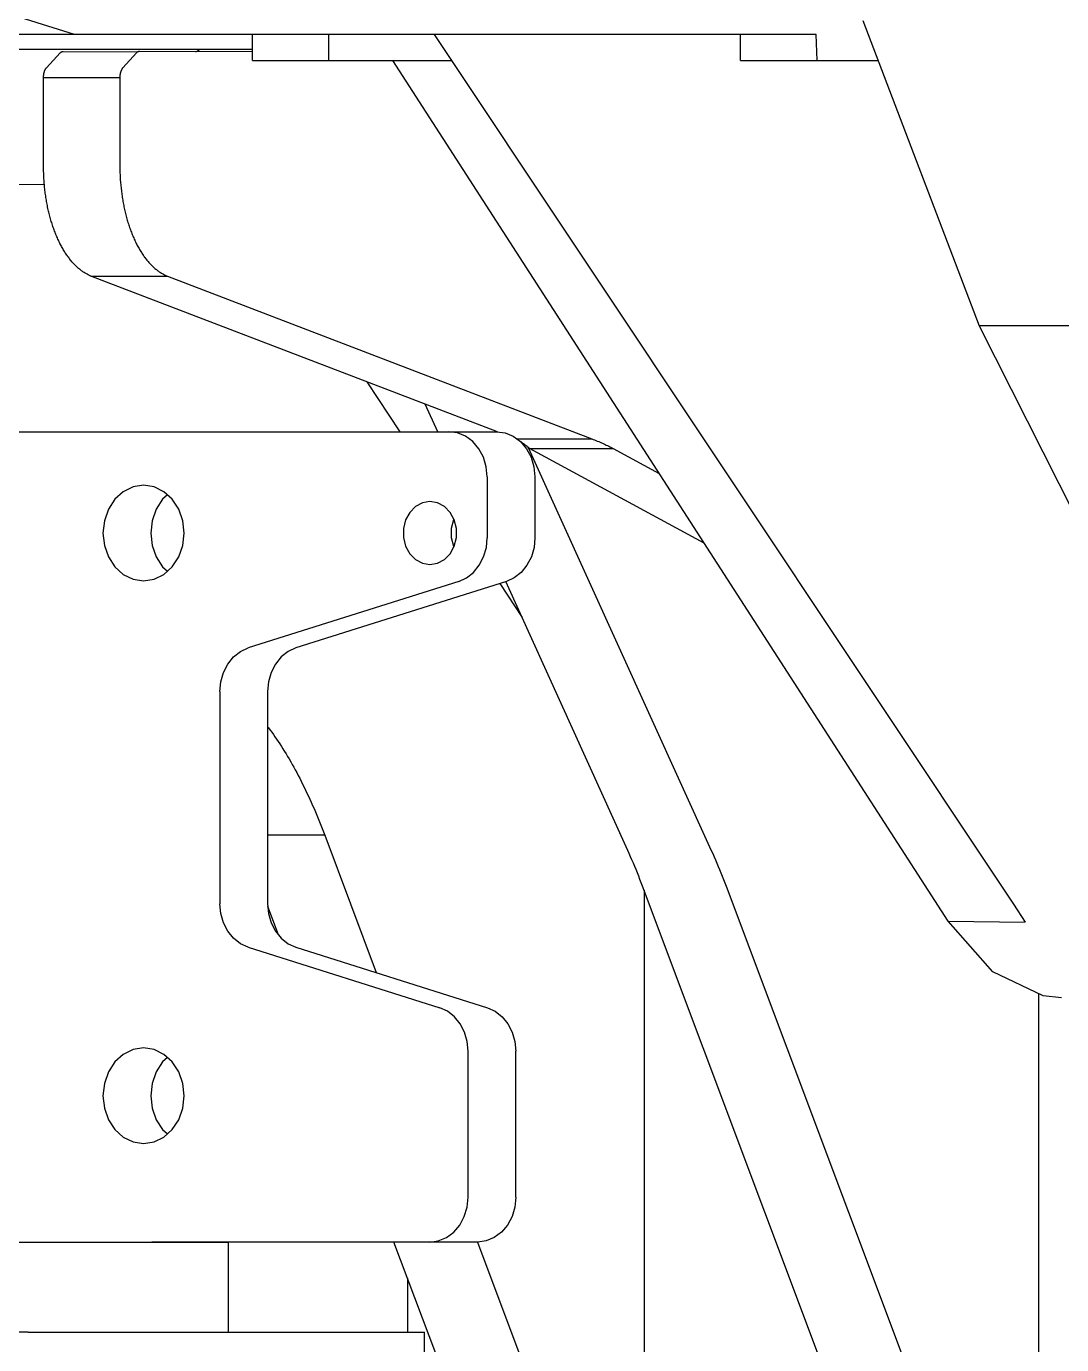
# Model space of a CAD drawing. Extents: x 1551 to 113148, y -1700 to 77018.
# Drawn here: x 14684.8 to 14776.8, y 22139.7 to 22256.8 of the extents above; entities that cross this region are included whole.
import ezdxf

# ---------------------------------------------------------------- set-up
doc = ezdxf.new("R2010")
doc.units = 0
doc.header["$LTSCALE"] = 500
doc.header["$MEASUREMENT"] = 0
doc.linetypes.add('CENTER', pattern=[3, 2.5, -0.25, 0, -0.25])
doc.layers.get('0').update_dxf_attribs({"linetype": 'CONTINUOUS'})

# ---------------------------------------------------------------- blocks, each defined once
blk = doc.blocks.new('platform_top')
at = {"linetype": 'Continuous'}
for p, q in [((-10681.76, 3721.61), (-10681.76, 3776.82)), ((-10646.72, 3712.42), (-10646.72, 3774.17)), ((-10654, 3712.06), (-10676.02, 3770.71)), ((-10668.6, 3770.71), (-10646.58, 3712.06)), ((-10631.91, 3743.68), (-10637.15, 3757.63)), ((-10629.75, 3757.68), (-10624.49, 3743.68)), ((-10627.2, 3757.68), (-10627.2, 3751.68)), ((-10592, 3751.68), (-10627.2, 3751.68)), ((-10625.69, 3746.87), (-10625.69, 3751.68)), ((-10609.8, 3751.68), (-10609.8, 3743.68)), ((-10592, 3751.68), (-10540.02, 3751.68)), ((-10631.93, 3743.68), (-10602.99, 3743.68)), ((-10540.02, 3743.68), (-10609.8, 3743.68)), ((-10635.32, 3739.68), (-10635.32, 3726.71)), ((-10631.08, 3739.68), (-10631.08, 3726.71)), ((-10615.78, 3717.47), (-10632.8, 3722.85)), ((-10611.54, 3717.47), (-10628.57, 3722.85)), ((-10677.69, 3719.66), (-10673.72, 3715.16)), ((-10618.34, 3707.53), (-10622.91, 3719.72)), ((-10614.24, 3716.37), (-10613.29, 3713.85)), ((-10679.53, 3713.64), (-10680.58, 3715.26)), ((-10673.72, 3715.16), (-10680.58, 3715.26)), ((-10673.72, 3715.16), (-10624.38, 3638.68)), ((-10628.06, 3636.38), (-10679.53, 3713.64)), ((-10613.27, 3694.75), (-10613.27, 3713.61)), ((-10609.03, 3694.75), (-10609.03, 3713.61)), ((-10636.43, 3673.06), (-10652.69, 3708.89)), ((-10645.27, 3708.89), (-10634.43, 3684.99)), ((-10618.34, 3707.53), (-10613.27, 3707.53)), ((-10634.5, 3684.97), (-10615.78, 3690.88)), ((-10630.26, 3684.97), (-10611.54, 3690.88)), ((-10633.89, 3685.16), (-10635.87, 3688.18)), ((-10676.5, 3662.26), (-10686.47, 3682.06)), ((-10652.05, 3681.57), (-10636.54, 3673.15)), ((-10637.02, 3675.68), (-10637.02, 3681.1)), ((-10632.78, 3675.68), (-10632.78, 3681.1)), ((-10643.96, 3673.15), (-10648.06, 3675.38)), ((-10636.54, 3673.15), (-10643.96, 3673.15)), ((-10604.36, 3657.84), (-10642.06, 3672.29)), ((-10635.39, 3672.29), (-10642.06, 3672.29)), ((-10633.68, 3671.68), (-10597.57, 3657.84)), ((-10579.35, 3671.68), (-10633.62, 3671.68)), ((-10628.38, 3671.68), (-10627.27, 3669.23)), ((-10622.07, 3667.23), (-10625, 3671.68)), ((-10731.62, 3662.26), (-10676.5, 3662.26)), ((-10666.16, 3635.13), (-10676.5, 3662.26)), ((-10597.57, 3657.84), (-10604.36, 3657.84)), ((-10579.95, 3649.76), (-10593.43, 3649.66)), ((-10600.14, 3640.19), (-10600.14, 3648.05)), ((-10593.36, 3648.05), (-10593.36, 3640.19)), ((-10593.36, 3640.19), (-10600.14, 3640.19)), ((-10655.29, 3638.68), (-10667.51, 3638.68)), ((-10662.08, 3638.68), (-10662, 3636.38)), ((-10655.29, 3638.68), (-10655.29, 3636.38)), ((-10611.93, 3638.68), (-10629.59, 3638.68)), ((-10618.71, 3638.68), (-10618.71, 3636.38)), ((-10611.93, 3638.68), (-10611.93, 3636.38)), ((-10601.61, 3638.01), (-10600.4, 3639.32)), ((-10593.62, 3639.32), (-10594.82, 3638.01)), ((-10611.93, 3637.92), (-10601.87, 3637.88)), ((-10503.43, 3637.68), (-10611.93, 3637.68)), ((-10606.89, 3637.9), (-10607.3, 3637.68)), ((-10595.09, 3637.88), (-10601.75, 3637.9)), ((-10662, 3636.38), (-10528.26, 3636.38))]:
    blk.add_line(p, q, dxfattribs=at)
for points in [[(-10635.32, 3739.68), (-10635.24, 3740.56), (-10634.98, 3741.41), (-10634.58, 3742.18), (-10634.05, 3742.8), (-10633.4, 3743.28), (-10632.67, 3743.58), (-10631.93, 3743.68)], [(-10627.69, 3743.68), (-10628.43, 3743.58), (-10629.16, 3743.28), (-10629.81, 3742.8), (-10630.34, 3742.18), (-10630.74, 3741.41), (-10631, 3740.56), (-10631.08, 3739.68)], [(-10598.64, 3730.68), (-10598.76, 3731.78), (-10599.12, 3732.8), (-10599.7, 3733.68), (-10600.44, 3734.36), (-10601.31, 3734.78), (-10602.25, 3734.93), (-10603.18, 3734.78), (-10604.05, 3734.36), (-10604.79, 3733.68), (-10605.37, 3732.8), (-10605.73, 3731.78), (-10605.85, 3730.68)], [(-10602.88, 3730.68), (-10603, 3731.78), (-10603.36, 3732.8), (-10603.94, 3733.68), (-10604.37, 3734.07)], [(-10605.85, 3730.68), (-10605.73, 3729.58), (-10605.37, 3728.55), (-10604.79, 3727.67), (-10604.05, 3727), (-10603.18, 3726.57), (-10602.25, 3726.43), (-10601.31, 3726.57), (-10600.44, 3727), (-10599.7, 3727.67), (-10599.12, 3728.55), (-10598.76, 3729.58), (-10598.64, 3730.68)], [(-10604.37, 3727.28), (-10603.94, 3727.67), (-10603.36, 3728.55), (-10603, 3729.58), (-10602.88, 3730.68)], [(-10632.8, 3722.85), (-10633.49, 3723.16), (-10634.11, 3723.65), (-10634.62, 3724.28), (-10635, 3725.02), (-10635.24, 3725.85), (-10635.32, 3726.71)], [(-10631.08, 3726.71), (-10631, 3725.85), (-10630.76, 3725.02), (-10630.38, 3724.28), (-10629.87, 3723.65), (-10629.25, 3723.16), (-10628.57, 3722.85)], [(-10683.81, 3721.97), (-10682.17, 3721.81), (-10677.69, 3719.66)], [(-10613.27, 3713.61), (-10613.35, 3714.47), (-10613.59, 3715.3), (-10613.97, 3716.04), (-10614.48, 3716.67), (-10615.1, 3717.16), (-10615.78, 3717.47)], [(-10611.54, 3717.47), (-10610.86, 3717.16), (-10610.24, 3716.67), (-10609.73, 3716.04), (-10609.35, 3715.3), (-10609.11, 3714.47), (-10609.03, 3713.61)], [(-10652.69, 3708.89), (-10652.82, 3709.16), (-10652.94, 3709.44), (-10653.06, 3709.72), (-10653.18, 3710), (-10653.3, 3710.29), (-10653.42, 3710.58), (-10653.54, 3710.87), (-10653.65, 3711.16), (-10653.77, 3711.46), (-10653.89, 3711.76), (-10654, 3712.06)], [(-10646.58, 3712.06), (-10646.47, 3711.76), (-10646.35, 3711.46), (-10646.24, 3711.16), (-10646.12, 3710.87), (-10646, 3710.58), (-10645.88, 3710.29), (-10645.76, 3710), (-10645.64, 3709.72), (-10645.52, 3709.44), (-10645.4, 3709.16), (-10645.27, 3708.89)], [(-10613.27, 3697.9), (-10613.35, 3697.99), (-10613.49, 3698.19), (-10613.64, 3698.38), (-10613.78, 3698.58), (-10613.92, 3698.78), (-10614.07, 3698.99), (-10614.21, 3699.2), (-10614.35, 3699.41), (-10614.49, 3699.63), (-10614.63, 3699.85), (-10614.77, 3700.07), (-10614.91, 3700.29), (-10615.04, 3700.52), (-10615.18, 3700.75), (-10615.32, 3700.99), (-10615.45, 3701.23), (-10615.59, 3701.47), (-10615.72, 3701.71), (-10615.85, 3701.96), (-10615.99, 3702.21), (-10616.12, 3702.46), (-10616.25, 3702.72), (-10616.38, 3702.98), (-10616.51, 3703.24), (-10616.64, 3703.51), (-10616.76, 3703.78), (-10616.89, 3704.05), (-10617.02, 3704.32), (-10617.14, 3704.6), (-10617.26, 3704.88), (-10617.39, 3705.16), (-10617.51, 3705.45), (-10617.63, 3705.74), (-10617.75, 3706.03), (-10617.87, 3706.32), (-10617.99, 3706.62), (-10618.1, 3706.92), (-10618.22, 3707.22), (-10618.34, 3707.53)], [(-10615.78, 3690.88), (-10615.1, 3691.19), (-10614.48, 3691.68), (-10613.97, 3692.31), (-10613.59, 3693.05), (-10613.35, 3693.89), (-10613.27, 3694.75)], [(-10609.03, 3694.75), (-10609.11, 3693.89), (-10609.35, 3693.05), (-10609.73, 3692.31), (-10610.24, 3691.68), (-10610.86, 3691.19), (-10611.54, 3690.88)], [(-10637.02, 3681.1), (-10636.94, 3681.96), (-10636.7, 3682.8), (-10636.31, 3683.54), (-10635.8, 3684.17), (-10635.18, 3684.66), (-10634.5, 3684.97)], [(-10630.26, 3684.97), (-10630.94, 3684.66), (-10631.56, 3684.17), (-10632.07, 3683.54), (-10632.46, 3682.8), (-10632.7, 3681.96), (-10632.78, 3681.1)], [(-10598.64, 3680.68), (-10598.76, 3681.78), (-10599.12, 3682.8), (-10599.7, 3683.68), (-10600.44, 3684.36), (-10601.31, 3684.78), (-10602.25, 3684.93), (-10603.18, 3684.78), (-10604.05, 3684.36), (-10604.79, 3683.68), (-10605.37, 3682.8), (-10605.73, 3681.78), (-10605.85, 3680.68)], [(-10627.69, 3683.48), (-10628.36, 3683.36), (-10628.97, 3683.03), (-10629.48, 3682.51), (-10629.85, 3681.84), (-10630.04, 3681.07), (-10630.04, 3680.28), (-10629.85, 3679.51), (-10629.48, 3678.84), (-10628.97, 3678.32), (-10628.36, 3677.99), (-10627.69, 3677.88)], [(-10627.69, 3677.88), (-10627.02, 3677.99), (-10626.4, 3678.32), (-10625.89, 3678.84), (-10625.53, 3679.51), (-10625.34, 3680.28), (-10625.34, 3681.07), (-10625.53, 3681.84), (-10625.89, 3682.51), (-10626.4, 3683.03), (-10627.02, 3683.36), (-10627.69, 3683.48)], [(-10602.88, 3680.68), (-10603, 3681.78), (-10603.36, 3682.8), (-10603.94, 3683.68), (-10604.37, 3684.07)], [(-10629.81, 3679.44), (-10629.77, 3679.51), (-10629.58, 3680.28), (-10629.58, 3681.07), (-10629.77, 3681.84), (-10629.81, 3681.91)], [(-10605.85, 3680.68), (-10605.73, 3679.58), (-10605.37, 3678.55), (-10604.79, 3677.67), (-10604.05, 3677), (-10603.18, 3676.57), (-10602.25, 3676.43), (-10601.31, 3676.57), (-10600.44, 3677), (-10599.7, 3677.67), (-10599.12, 3678.55), (-10598.76, 3679.58), (-10598.64, 3680.68)], [(-10604.37, 3677.28), (-10603.94, 3677.67), (-10603.36, 3678.55), (-10603, 3679.58), (-10602.88, 3680.68)], [(-10633.62, 3671.68), (-10634.37, 3671.77), (-10635.09, 3672.07), (-10635.74, 3672.55), (-10636.27, 3673.18), (-10636.68, 3673.94), (-10636.93, 3674.8), (-10637.02, 3675.68)], [(-10632.78, 3675.68), (-10632.69, 3674.8), (-10632.44, 3673.94), (-10632.03, 3673.18), (-10631.5, 3672.55), (-10630.86, 3672.07), (-10630.13, 3671.77), (-10629.38, 3671.68)], [(-10642.06, 3672.29), (-10642.19, 3672.35), (-10642.31, 3672.4), (-10642.44, 3672.45), (-10642.56, 3672.5), (-10642.68, 3672.55), (-10642.8, 3672.6), (-10642.92, 3672.65), (-10643.03, 3672.7), (-10643.14, 3672.75), (-10643.25, 3672.8), (-10643.36, 3672.85), (-10643.46, 3672.9), (-10643.57, 3672.95), (-10643.67, 3673), (-10643.77, 3673.05), (-10643.86, 3673.1), (-10643.96, 3673.15)], [(-10636.54, 3673.15), (-10636.47, 3673.09), (-10636.39, 3673.03), (-10636.32, 3672.98), (-10636.24, 3672.92), (-10636.16, 3672.86), (-10636.08, 3672.81), (-10636, 3672.75), (-10635.92, 3672.69), (-10635.83, 3672.64), (-10635.79, 3672.61)], [(-10600.14, 3648.05), (-10600.14, 3648.17), (-10600.14, 3648.3), (-10600.14, 3648.43), (-10600.15, 3648.56), (-10600.15, 3648.69), (-10600.16, 3648.82), (-10600.16, 3648.95), (-10600.17, 3649.07), (-10600.18, 3649.2), (-10600.18, 3649.33), (-10600.19, 3649.46), (-10600.2, 3649.59), (-10600.21, 3649.71), (-10600.23, 3649.84), (-10600.24, 3649.97), (-10600.25, 3650.09), (-10600.27, 3650.22), (-10600.28, 3650.34), (-10600.3, 3650.47), (-10600.31, 3650.59), (-10600.33, 3650.72), (-10600.35, 3650.84), (-10600.37, 3650.97), (-10600.39, 3651.09), (-10600.41, 3651.21), (-10600.43, 3651.33), (-10600.46, 3651.45), (-10600.48, 3651.57), (-10600.5, 3651.69), (-10600.53, 3651.81), (-10600.56, 3651.93), (-10600.58, 3652.05), (-10600.61, 3652.17), (-10600.64, 3652.29), (-10600.67, 3652.4), (-10600.7, 3652.52), (-10600.73, 3652.63), (-10600.76, 3652.75), (-10600.79, 3652.86), (-10600.83, 3652.97), (-10600.86, 3653.08), (-10600.9, 3653.2), (-10600.93, 3653.31), (-10600.97, 3653.41), (-10601, 3653.52), (-10601.04, 3653.63), (-10601.08, 3653.74), (-10601.12, 3653.84), (-10601.16, 3653.95), (-10601.2, 3654.05), (-10601.24, 3654.15), (-10601.28, 3654.25), (-10601.33, 3654.35), (-10601.37, 3654.45), (-10601.41, 3654.55), (-10601.46, 3654.65), (-10601.5, 3654.75), (-10601.55, 3654.84), (-10601.6, 3654.93), (-10601.64, 3655.03), (-10601.69, 3655.12), (-10601.74, 3655.21), (-10601.79, 3655.3), (-10601.84, 3655.39), (-10601.89, 3655.47), (-10601.94, 3655.56), (-10601.99, 3655.64), (-10602.05, 3655.73), (-10602.1, 3655.81), (-10602.15, 3655.89), (-10602.21, 3655.97), (-10602.26, 3656.05), (-10602.31, 3656.12), (-10602.37, 3656.2), (-10602.43, 3656.27), (-10602.48, 3656.34), (-10602.54, 3656.42), (-10602.6, 3656.49), (-10602.65, 3656.55), (-10602.71, 3656.62), (-10602.77, 3656.69), (-10602.83, 3656.75), (-10602.89, 3656.81), (-10602.95, 3656.87), (-10603.01, 3656.93), (-10603.07, 3656.99), (-10603.13, 3657.05), (-10603.19, 3657.1), (-10603.26, 3657.16), (-10603.32, 3657.21), (-10603.38, 3657.26), (-10603.44, 3657.31), (-10603.51, 3657.36), (-10603.57, 3657.4), (-10603.64, 3657.45), (-10603.7, 3657.49), (-10603.76, 3657.53), (-10603.83, 3657.57), (-10603.89, 3657.61), (-10603.96, 3657.65), (-10604.03, 3657.68), (-10604.09, 3657.72), (-10604.16, 3657.75), (-10604.22, 3657.78), (-10604.29, 3657.81), (-10604.36, 3657.84)], [(-10597.57, 3657.84), (-10597.51, 3657.81), (-10597.44, 3657.78), (-10597.37, 3657.75), (-10597.31, 3657.72), (-10597.24, 3657.68), (-10597.18, 3657.65), (-10597.11, 3657.61), (-10597.05, 3657.57), (-10596.98, 3657.53), (-10596.92, 3657.49), (-10596.85, 3657.45), (-10596.79, 3657.41), (-10596.73, 3657.36), (-10596.66, 3657.31), (-10596.6, 3657.26), (-10596.54, 3657.21), (-10596.47, 3657.16), (-10596.41, 3657.11), (-10596.35, 3657.05), (-10596.29, 3656.99), (-10596.23, 3656.94), (-10596.17, 3656.88), (-10596.11, 3656.82), (-10596.05, 3656.75), (-10595.99, 3656.69), (-10595.93, 3656.62), (-10595.87, 3656.56), (-10595.81, 3656.49), (-10595.76, 3656.42), (-10595.7, 3656.35), (-10595.64, 3656.28), (-10595.59, 3656.2), (-10595.53, 3656.13), (-10595.48, 3656.05), (-10595.42, 3655.97), (-10595.37, 3655.89), (-10595.32, 3655.81), (-10595.26, 3655.73), (-10595.21, 3655.65), (-10595.16, 3655.56), (-10595.11, 3655.48), (-10595.06, 3655.39), (-10595.01, 3655.3), (-10594.96, 3655.21), (-10594.91, 3655.12), (-10594.86, 3655.03), (-10594.81, 3654.94), (-10594.77, 3654.84), (-10594.72, 3654.75), (-10594.68, 3654.65), (-10594.63, 3654.55), (-10594.59, 3654.45), (-10594.54, 3654.35), (-10594.5, 3654.25), (-10594.46, 3654.15), (-10594.42, 3654.05), (-10594.38, 3653.95), (-10594.34, 3653.84), (-10594.3, 3653.74), (-10594.26, 3653.63), (-10594.22, 3653.52), (-10594.18, 3653.42), (-10594.15, 3653.31), (-10594.11, 3653.2), (-10594.08, 3653.09), (-10594.04, 3652.98), (-10594.01, 3652.86), (-10593.98, 3652.75), (-10593.95, 3652.64), (-10593.92, 3652.52), (-10593.89, 3652.41), (-10593.86, 3652.29), (-10593.83, 3652.17), (-10593.8, 3652.06), (-10593.77, 3651.94), (-10593.75, 3651.82), (-10593.72, 3651.7), (-10593.7, 3651.58), (-10593.67, 3651.46), (-10593.65, 3651.34), (-10593.63, 3651.22), (-10593.61, 3651.09), (-10593.59, 3650.97), (-10593.57, 3650.85), (-10593.55, 3650.72), (-10593.53, 3650.6), (-10593.51, 3650.47), (-10593.5, 3650.35), (-10593.48, 3650.22), (-10593.47, 3650.1), (-10593.45, 3649.97), (-10593.44, 3649.84), (-10593.43, 3649.72)], [(-10593.43, 3649.72), (-10593.42, 3649.59), (-10593.41, 3649.46), (-10593.4, 3649.33), (-10593.39, 3649.21), (-10593.38, 3649.08), (-10593.38, 3648.95), (-10593.37, 3648.82), (-10593.37, 3648.69), (-10593.36, 3648.56), (-10593.36, 3648.43), (-10593.36, 3648.3), (-10593.36, 3648.17), (-10593.36, 3648.05)], [(-10600.4, 3639.32), (-10600.39, 3639.33), (-10600.38, 3639.34), (-10600.37, 3639.36), (-10600.36, 3639.37), (-10600.35, 3639.38), (-10600.34, 3639.4), (-10600.33, 3639.41), (-10600.33, 3639.43), (-10600.32, 3639.44), (-10600.31, 3639.46), (-10600.3, 3639.47), (-10600.29, 3639.49), (-10600.28, 3639.5), (-10600.27, 3639.52), (-10600.27, 3639.54), (-10600.26, 3639.56), (-10600.25, 3639.57), (-10600.24, 3639.59), (-10600.24, 3639.61), (-10600.23, 3639.63), (-10600.22, 3639.65), (-10600.22, 3639.67), (-10600.21, 3639.69), (-10600.2, 3639.71), (-10600.2, 3639.73), (-10600.19, 3639.75), (-10600.19, 3639.77), (-10600.18, 3639.79), (-10600.18, 3639.81), (-10600.17, 3639.83), (-10600.17, 3639.85), (-10600.17, 3639.87), (-10600.16, 3639.9), (-10600.16, 3639.92), (-10600.16, 3639.94), (-10600.15, 3639.96), (-10600.15, 3639.98), (-10600.15, 3640.01), (-10600.15, 3640.03), (-10600.14, 3640.05), (-10600.14, 3640.07), (-10600.14, 3640.1), (-10600.14, 3640.12), (-10600.14, 3640.14), (-10600.14, 3640.16), (-10600.14, 3640.19)], [(-10593.36, 3640.19), (-10593.36, 3640.16), (-10593.36, 3640.14), (-10593.36, 3640.12), (-10593.36, 3640.1), (-10593.36, 3640.07), (-10593.36, 3640.05), (-10593.36, 3640.03), (-10593.36, 3640.01), (-10593.37, 3639.98), (-10593.37, 3639.96), (-10593.37, 3639.94), (-10593.37, 3639.92), (-10593.38, 3639.9), (-10593.38, 3639.88), (-10593.39, 3639.85), (-10593.39, 3639.83), (-10593.39, 3639.81), (-10593.4, 3639.79), (-10593.4, 3639.77), (-10593.41, 3639.75), (-10593.41, 3639.73), (-10593.42, 3639.71), (-10593.43, 3639.69), (-10593.43, 3639.67), (-10593.44, 3639.65), (-10593.44, 3639.63), (-10593.45, 3639.61), (-10593.46, 3639.59), (-10593.47, 3639.58), (-10593.47, 3639.56), (-10593.48, 3639.54), (-10593.49, 3639.52), (-10593.5, 3639.51), (-10593.51, 3639.49), (-10593.51, 3639.47), (-10593.52, 3639.46), (-10593.53, 3639.44), (-10593.54, 3639.43), (-10593.55, 3639.41), (-10593.56, 3639.4), (-10593.57, 3639.38), (-10593.58, 3639.37), (-10593.59, 3639.36), (-10593.6, 3639.34), (-10593.61, 3639.33), (-10593.62, 3639.32)], [(-10601.87, 3637.88), (-10601.86, 3637.88), (-10601.85, 3637.88), (-10601.83, 3637.88), (-10601.82, 3637.88), (-10601.81, 3637.88), (-10601.8, 3637.89), (-10601.79, 3637.89), (-10601.78, 3637.89), (-10601.76, 3637.9), (-10601.75, 3637.9), (-10601.74, 3637.91), (-10601.73, 3637.91), (-10601.72, 3637.92), (-10601.71, 3637.93), (-10601.69, 3637.94), (-10601.68, 3637.94), (-10601.67, 3637.95), (-10601.66, 3637.96), (-10601.65, 3637.97), (-10601.64, 3637.98), (-10601.63, 3637.99), (-10601.62, 3638), (-10601.61, 3638.01)], [(-10594.82, 3638.01), (-10594.83, 3638), (-10594.84, 3637.99), (-10594.85, 3637.98), (-10594.86, 3637.97), (-10594.88, 3637.96), (-10594.89, 3637.95), (-10594.9, 3637.94), (-10594.91, 3637.94), (-10594.92, 3637.93), (-10594.93, 3637.92), (-10594.94, 3637.91), (-10594.96, 3637.91), (-10594.97, 3637.9), (-10594.98, 3637.9), (-10594.99, 3637.89), (-10595, 3637.89), (-10595.01, 3637.89), (-10595.03, 3637.88), (-10595.04, 3637.88), (-10595.05, 3637.88), (-10595.06, 3637.88), (-10595.07, 3637.88), (-10595.09, 3637.88)], [(-10596.1, 3636.38), (-10589.37, 3634.26), (-10583.36, 3628.16), (-10578.71, 3618.71)]]:
    blk.add_lwpolyline(points, dxfattribs=at)

msp = doc.modelspace()

# ---------------------------------------------------------------- block references
at = {"linetype": 'CENTER', "rotation": 180}
msp.add_blockref('platform_top', (4092.981, 25892.444), dxfattribs=at)

doc.saveas('drawing.dxf')
